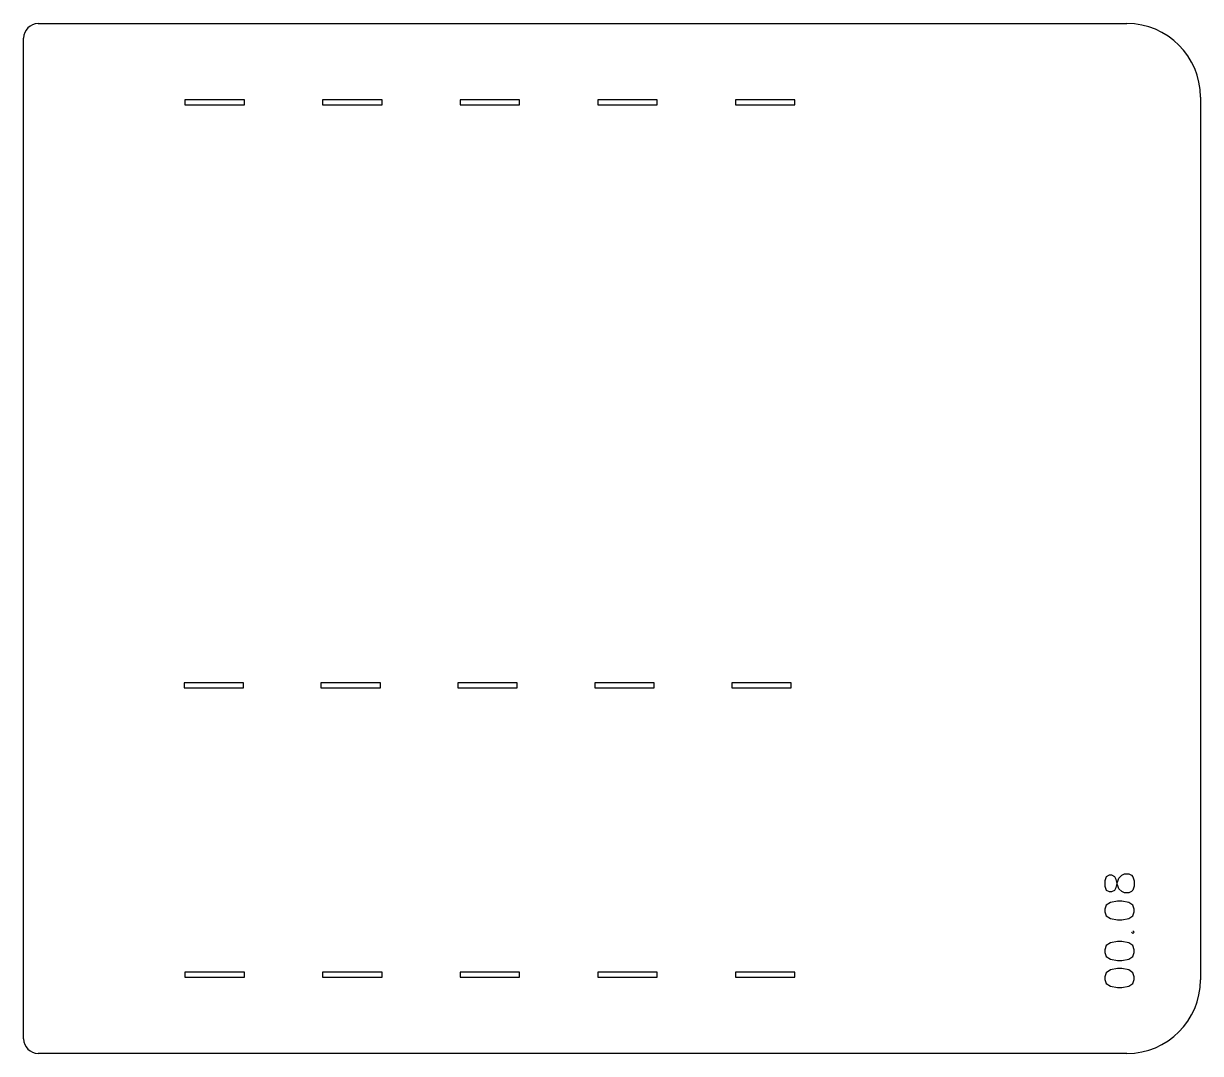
# Model space of a CAD drawing. Extents: x 10 to 1461, y 10 to 736.
# Drawn here: x 10 to 810, y 10 to 710 of the extents above; entities that cross this region are included whole.
import ezdxf

# ---------------------------------------------------------------- set-up
doc = ezdxf.new("R2010")
doc.units = 0

msp = doc.modelspace()

# ---------------------------------------------------------------- linework, layer by layer
at = {"layer": 'cut', "color": 0}
for p, q in [((20.177744, 710.176364), (760.176264, 710.176364)), ((10.177764, 20.177744), (10.177764, 700.176384)), ((160.317931, 658.276468), (119.918012, 658.276468)), ((119.918012, 658.276468), (119.918012, 654.876475)), ((160.317931, 654.876475), (160.317931, 658.276468)), ((253.85679, 658.276468), (213.45687, 658.276468)), ((213.45687, 658.276468), (213.45687, 654.876475)), ((253.85679, 654.876475), (253.85679, 658.276468)), ((347.395648, 658.276468), (306.995729, 658.276468)), ((306.995729, 658.276468), (306.995729, 654.876475)), ((347.395648, 654.876475), (347.395648, 658.276468)), ((440.934506, 658.276468), (400.534587, 658.276468)), ((400.534587, 658.276468), (400.534587, 654.876475)), ((440.934506, 654.876475), (440.934506, 658.276468)), ((534.473365, 658.276468), (494.073446, 658.276468)), ((494.073446, 658.276468), (494.073446, 654.876475)), ((534.473365, 654.876475), (534.473365, 658.276468)), ((810.176164, 660.176466), (810.176164, 360.177066)), ((119.918012, 654.876475), (160.317931, 654.876475)), ((213.45687, 654.876475), (253.85679, 654.876475)), ((306.995729, 654.876475), (347.395648, 654.876475)), ((400.534587, 654.876475), (440.934506, 654.876475)), ((494.073446, 654.876475), (534.473365, 654.876475)), ((810.176164, 360.177066), (810.176164, 60.177666)), ((159.701784, 261.97726), (119.301865, 261.97726)), ((119.301865, 261.97726), (119.301865, 258.577267)), ((119.301865, 258.577267), (159.701784, 258.577267)), ((159.701784, 258.577267), (159.701784, 261.97726)), ((252.761764, 261.97726), (212.361844, 261.97726)), ((212.361844, 261.97726), (212.361844, 258.577267)), ((212.361844, 258.577267), (252.761764, 258.577267)), ((252.761764, 258.577267), (252.761764, 261.97726)), ((345.821743, 261.97726), (305.421824, 261.97726)), ((305.421824, 261.97726), (305.421824, 258.577267)), ((305.421824, 258.577267), (345.821743, 258.577267)), ((345.821743, 258.577267), (345.821743, 261.97726)), ((438.881722, 261.97726), (398.481803, 261.97726)), ((398.481803, 261.97726), (398.481803, 258.577267)), ((398.481803, 258.577267), (438.881722, 258.577267)), ((438.881722, 258.577267), (438.881722, 261.97726)), ((531.941702, 261.97726), (491.541783, 261.97726)), ((491.541783, 261.97726), (491.541783, 258.577267)), ((491.541783, 258.577267), (531.941702, 258.577267)), ((531.941702, 258.577267), (531.941702, 261.97726)), ((160.317931, 65.477653), (119.918012, 65.477653)), ((119.918012, 65.477653), (119.918012, 62.07766)), ((160.317931, 62.07766), (160.317931, 65.477653)), ((253.85679, 65.477653), (213.45687, 65.477653)), ((213.45687, 65.477653), (213.45687, 62.07766)), ((253.85679, 62.07766), (253.85679, 65.477653)), ((347.395648, 65.477653), (306.995729, 65.477653)), ((306.995729, 65.477653), (306.995729, 62.07766)), ((347.395648, 62.07766), (347.395648, 65.477653)), ((440.934506, 65.477653), (400.534587, 65.477653)), ((400.534587, 65.477653), (400.534587, 62.07766)), ((440.934506, 62.07766), (440.934506, 65.477653)), ((534.473365, 65.477653), (494.073446, 65.477653)), ((494.073446, 65.477653), (494.073446, 62.07766)), ((534.473365, 62.07766), (534.473365, 65.477653)), ((119.918012, 62.07766), (160.317931, 62.07766)), ((213.45687, 62.07766), (253.85679, 62.07766)), ((306.995729, 62.07766), (347.395648, 62.07766)), ((400.534587, 62.07766), (440.934506, 62.07766)), ((494.073446, 62.07766), (534.473365, 62.07766)), ((760.176264, 10.177764), (20.177744, 10.177764))]:
    msp.add_line(p, q, dxfattribs=at)
for centre, radius, start, end in [((20.177744, 700.176384), 9.99998, 90, 179.999999), ((760.176264, 660.176464), 49.9999, 0, 90), ((760.176264, 60.177664), 49.9999, 270, 0), ((20.177744, 20.177744), 9.99998, 180, 270)]:
    msp.add_arc(centre, radius, start, end, dxfattribs=at)
at = {"layer": 'mark', "color": 0}
for p, q in [((746.168522, 130.325215), (745.216143, 127.568078)), ((748.07328, 131.244261), (746.168522, 130.325215)), ((749.978038, 131.244261), (748.07328, 131.244261)), ((751.882796, 130.325215), (749.978038, 131.244261)), ((752.835175, 128.487123), (751.882796, 130.325215)), ((753.787554, 124.81094), (752.835175, 128.487123)), ((753.787554, 126.649032), (754.739933, 129.406169)), ((754.739933, 129.406169), (756.644691, 131.244261)), ((756.644691, 131.244261), (758.549449, 132.163307)), ((758.549449, 132.163307), (761.406586, 132.163307)), ((761.406586, 132.163307), (763.311344, 131.244261)), ((763.311344, 131.244261), (764.263724, 130.325215)), ((764.263724, 130.325215), (765.216103, 127.568078)), ((745.216143, 127.568078), (745.216143, 123.891895)), ((745.216143, 123.891895), (746.168522, 121.134757)), ((746.168522, 121.134757), (748.07328, 120.215711)), ((748.07328, 120.215711), (749.978038, 120.215711)), ((749.978038, 120.215711), (751.882796, 121.134757)), ((751.882796, 121.134757), (752.835175, 122.972849)), ((752.835175, 122.972849), (753.787554, 126.649032)), ((754.739933, 122.053803), (753.787554, 124.81094)), ((756.644691, 120.215711), (754.739933, 122.053803)), ((758.549449, 119.296666), (756.644691, 120.215711)), ((763.311344, 120.215711), (761.406586, 119.296666)), ((764.263724, 121.134757), (763.311344, 120.215711)), ((765.216103, 123.891895), (764.263724, 121.134757)), ((765.216103, 127.568078), (765.216103, 123.891895)), ((749.025659, 112.863345), (746.168522, 111.025254)), ((753.787554, 113.782391), (749.025659, 112.863345)), ((756.644691, 113.782391), (753.787554, 113.782391)), ((761.406586, 112.863345), (756.644691, 113.782391)), ((761.406586, 119.296666), (758.549449, 119.296666)), ((764.263724, 111.025254), (761.406586, 112.863345)), ((746.168522, 111.025254), (745.216143, 108.268116)), ((745.216143, 108.268116), (745.216143, 106.430025)), ((745.216143, 106.430025), (746.168522, 103.672887)), ((765.216103, 108.268116), (764.263724, 111.025254)), ((764.263724, 103.672887), (765.216103, 106.430025)), ((765.216103, 106.430025), (765.216103, 108.268116)), ((746.168522, 103.672887), (749.025659, 101.834796)), ((749.025659, 101.834796), (753.787554, 100.91575)), ((753.787554, 100.91575), (756.644691, 100.91575)), ((756.644691, 100.91575), (761.406586, 101.834796)), ((761.406586, 101.834796), (764.263724, 103.672887)), ((763.311344, 92.644338), (764.263724, 91.725292)), ((765.216103, 92.644338), (764.263724, 93.563384)), ((764.263724, 91.725292), (765.216103, 92.644338)), ((746.168522, 83.45388), (745.216143, 80.696743)), ((745.216143, 80.696743), (745.216143, 78.858651)), ((749.025659, 85.291972), (746.168522, 83.45388)), ((753.787554, 86.211018), (749.025659, 85.291972)), ((756.644691, 86.211018), (753.787554, 86.211018)), ((761.406586, 85.291972), (756.644691, 86.211018)), ((764.263724, 83.45388), (761.406586, 85.291972)), ((765.216103, 80.696743), (764.263724, 83.45388)), ((765.216103, 78.858651), (765.216103, 80.696743)), ((745.216143, 78.858651), (746.168522, 76.101514)), ((746.168522, 76.101514), (749.025659, 74.263422)), ((749.025659, 74.263422), (753.787554, 73.344377)), ((753.787554, 73.344377), (756.644691, 73.344377)), ((756.644691, 73.344377), (761.406586, 74.263422)), ((761.406586, 74.263422), (764.263724, 76.101514)), ((764.263724, 76.101514), (765.216103, 78.858651)), ((746.168522, 65.072965), (745.216143, 62.315827)), ((749.025659, 66.911056), (746.168522, 65.072965)), ((753.787554, 67.830102), (749.025659, 66.911056)), ((756.644691, 67.830102), (753.787554, 67.830102)), ((761.406586, 66.911056), (756.644691, 67.830102)), ((764.263724, 65.072965), (761.406586, 66.911056)), ((765.216103, 62.315827), (764.263724, 65.072965)), ((745.216143, 62.315827), (745.216143, 60.477736)), ((745.216143, 60.477736), (746.168522, 57.720598)), ((746.168522, 57.720598), (749.025659, 55.882507)), ((761.406586, 55.882507), (764.263724, 57.720598)), ((764.263724, 57.720598), (765.216103, 60.477736)), ((765.216103, 60.477736), (765.216103, 62.315827)), ((749.025659, 55.882507), (753.787554, 54.963461)), ((753.787554, 54.963461), (756.644691, 54.963461)), ((756.644691, 54.963461), (761.406586, 55.882507))]:
    msp.add_line(p, q, dxfattribs=at)

doc.saveas('drawing.dxf')
